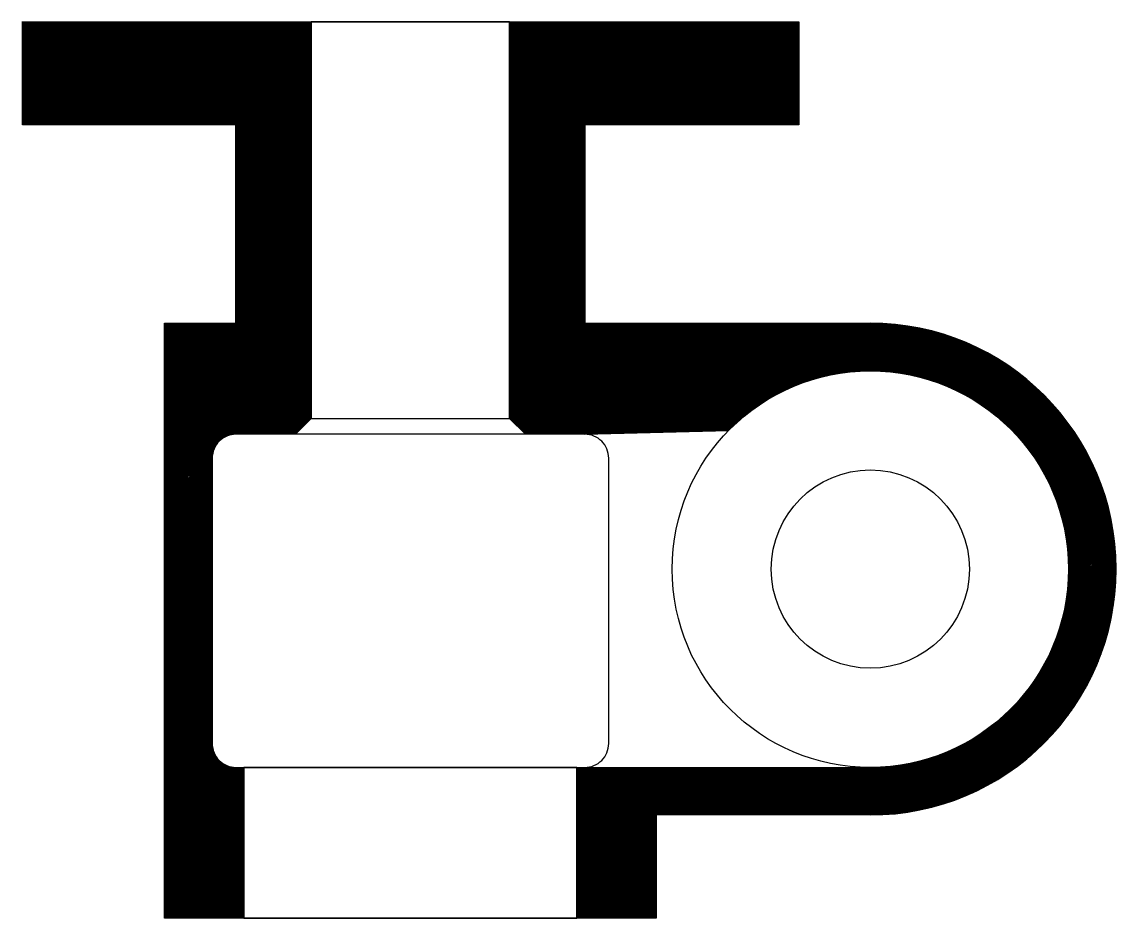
# Model space of a CAD drawing. Header units: millimetres. Extents: x 19 to 157, y -96 to 17.
import ezdxf

# ---------------------------------------------------------------- set-up
doc = ezdxf.new("R2010")
doc.units = ezdxf.units.MM
doc.header["$MEASUREMENT"] = 0

msp = doc.modelspace()

# ---------------------------------------------------------------- hatches: boundary and pattern name
h = msp.add_hatch()
h.set_pattern_fill('ANSI31', color=256)
h.paths.add_polyline_path([(55.22, 17.28), (18.78, 17.28), (18.78, 4.28), (45.72, 4.28), (45.72, -20.72), (36.72, -20.72), (36.72, -95.72), (46.72, -95.72), (46.72, -76.72), (45.72, -76.72, -0.414214), (42.72, -73.72), (42.72, -37.72, -0.414214), (45.72, -34.72), (53.22, -34.72), (55.22, -32.72)])
h = msp.add_hatch()
h.set_pattern_fill('ANSI31', color=256)
h.paths.add_polyline_path([(116.72, 17.28), (80.22, 17.28), (80.22, -32.72), (82.22, -34.72), (89.72, -34.72), (107.83, -34.26, -0.672463), (150.72, -51.72, -0.414214), (125.72, -76.72), (89.72, -76.72), (88.72, -76.72), (88.72, -95.72), (98.72, -95.72), (98.72, -82.72), (125.72, -82.72, 1), (125.72, -20.72), (89.72, -20.72), (89.72, 4.28), (116.72, 4.28)])

# ---------------------------------------------------------------- linework, layer by layer
for p, q in [((18.72, 17.28), (116.72, 17.28)), ((18.78, 4.28), (18.78, 17.28)), ((116.72, 17.28), (116.72, 4.28)), ((45.72, 4.28), (18.78, 4.28)), ((45.72, -20.72), (45.72, 4.28)), ((116.72, 4.28), (89.72, 4.28)), ((89.72, 4.28), (89.72, -20.72)), ((36.72, -95.72), (36.72, -20.72)), ((36.72, -20.72), (45.72, -20.72)), ((89.72, -20.72), (125.72, -20.72)), ((55.22, -32.72), (53.22, -34.72)), ((80.22, -32.72), (82.22, -34.72)), ((89.72, -34.72), (107.83, -34.26)), ((89.72, -76.72), (125.72, -76.72)), ((125.72, -82.72), (98.72, -82.72)), ((98.72, -82.72), (98.72, -95.72)), ((98.72, -95.72), (36.72, -95.72))]:
    msp.add_line(p, q)
for points in [[(55.22, -32.72), (80.22, -32.72), (80.22, 17.28), (55.22, 17.28)], [(46.72, -95.72), (88.72, -95.72), (88.72, -76.72), (46.72, -76.72)]]:
    msp.add_lwpolyline(points, close=True)
msp.add_lwpolyline([(45.72, -76.72), (89.72, -76.72, 0.414214), (92.72, -73.72), (92.72, -37.72, 0.414214), (89.72, -34.72), (45.72, -34.72, 0.414214), (42.72, -37.72), (42.72, -73.72, 0.414214)], format="xyb", close=True)
for radius in [25, 12.5]:
    msp.add_circle((125.72, -51.72), radius)
msp.add_arc((125.72, -51.72), 31, 270, 90)

doc.saveas('drawing.dxf')
